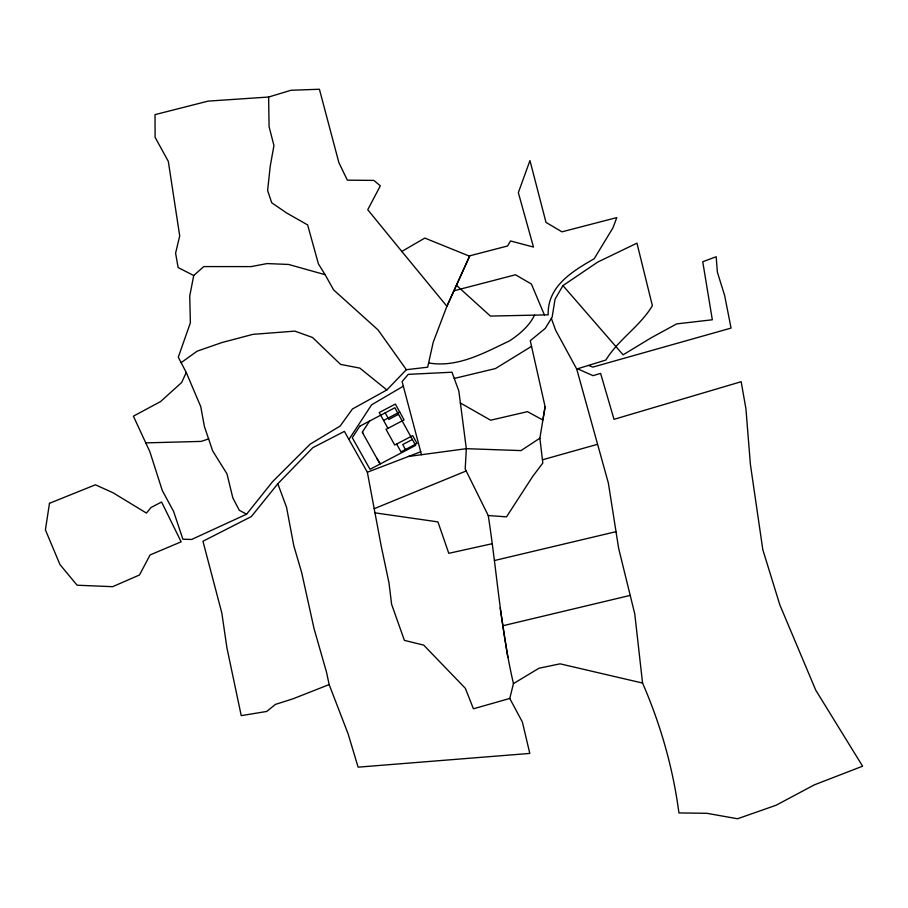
<?xml version="1.0" encoding="UTF-8"?>
<svg xmlns="http://www.w3.org/2000/svg" width="908" height="908" viewBox="0 0 908 908"><rect width="100%" height="100%" fill="white"/><g stroke="black" fill="none" stroke-linecap="round" stroke-linejoin="round"><path stroke-width="1.36" d="M551.372 318.413L555.582 330.137L576.716 369.045L605.863 360.045C618.473 339.342 640.004 326.449 652.375 305.69L636.951 243.151L597.816 262.026L562.949 285.589L555.038 299.231L552.143 317.164L545.265 328.378L530.261 340.704L545.095 406.716L539.874 438.189L542.814 463.057L532.758 476.337L506.516 516.845L488.254 515.551L465.202 468.982L466.326 448.677L458.835 391.019L451.98 372.223L408.237 374.357L402.108 381.61L421.494 454.715M545.095 406.716L542.859 420.029L527.48 411.653L490.638 420.222L460.254 402.914M193.722 275.51L189.727 296.019L190.374 322.805L178.286 357.207L186.254 372.462L200.759 406.671L204.402 426.499L212.654 450.89L226.989 473.885L232.845 497.947L239.303 510.296L246.59 514.189L272.604 481.649L310.048 444.25L340.171 426.022L352.463 408.986L386.853 389.941L406.353 369.704L427.668 367.195L433.229 342.202L446.884 306.257L469.595 256.215L424.819 238.078L401.813 251.437L367.751 209.725L380.339 185.834L373.869 180.408L347.344 180.17L338.854 162.555L319.412 89.245L290.969 90.278L268.62 97.031L208.159 101.117L155.03 114.624L155.098 137.324L168.321 161.374L179.705 235.932L175.596 253.184L178.127 267.554L193.722 275.51L203.812 266.577L251.153 266.6L267.088 263.581L288.528 264.444L325.132 274.693L333.588 289.879L378.08 329.956L406.353 369.704M509.774 698.456L473.42 708.796L465.35 688.321L423.741 645.134L404.389 640.367L391.609 604.308L389.021 583.05L381.156 545.787L367.354 472.239L344.382 431.379L312.863 447.655L277.814 483.76L286.542 507.3L293.795 545.708L301.672 572.562L314.066 628.699L326.517 672.17L329.15 684.587L348.116 733.88L358.115 767.158L529.807 753.424L522.384 722.042L509.774 698.456L513.451 683.599C500.58 628.325 496.914 571.529 488.254 515.551M456.44 285.282L469.742 255.818L507.595 245.977L510.5 240.961L533.484 247.055L518.343 192.644L529.954 160.557L546.003 222.381L561.95 231.835L616.816 217.579L612.945 227.84L594.161 258.78C572.301 271.333 547.32 286.27 548.182 314.838L490.377 316.075L456.44 285.282L446.884 306.257L401.813 251.437M186.254 372.462L181.634 382.529L160.546 401.586L133.408 416.182L149.877 451.753L162.305 490.558L173.61 511.454L182.905 539.227L191.633 539.466L246.59 514.189M534.528 315.121C529.319 326.063 519.614 334.121 509.751 340.772C484.441 352.735 457.575 368.024 428.621 362.939M348.933 439.472L371.588 404.82L403.322 386.195M369.579 421.051L362.269 432.231L380.055 464.056M277.814 483.76L251.334 516.573L202.949 541.259L221.847 613.104L226.887 647.665L241.233 715.64L266.736 711.452L275.408 704.404L292.944 698.831L329.15 684.587M181.146 362.655L197.104 351.192L222.051 342.509L252.946 334.348L294.873 331.125L312.522 337.47L340.557 364.392L359.852 368.115L386.853 389.941M539.874 438.189L521.033 450.595L466.326 448.677L408.452 456.474M531.543 346.357L495.462 368.557L454.25 378.443M513.451 683.599L538.989 668.231L560.077 663.839L642.558 683.054C660.638 724.629 673.032 768.077 678.923 812.932L706.81 813.296L737.534 818.755L776.079 805.248L814.317 784.864L862.6 766.193L815.781 690.239L779.824 604.853L762.811 549.681L750.405 464.499L745.933 408.804L741.166 381.712L614.012 419.326L600.608 373.404L593.06 375.662L577.545 368.796L576.716 369.045L608.371 483.124L618.632 548.296L634.771 613.921L642.558 683.054M383.596 420.461L399.713 411.982M362.769 433.127L362.485 431.902M398.521 414.32L388.828 419.417L385.196 412.845M376.775 458.188L380.361 463.897M412.38 439.495L402.732 444.557L405.989 450.447M374.198 508.707L466.19 470.968M367.354 472.239L420.71 451.775M208.681 438.87L201.224 441.39L145.984 442.877M542.882 459.675L597.328 444.364M453.921 290.798L515.506 274.772L531.418 284.056L544.391 314.917M494.474 560.52L616.157 531.645M502.919 625.748L630.038 595.444M492.215 543.71L448.779 553.324L437.928 521.896L374.97 512.85M588.656 365.436L592.833 367.104L731.053 328.094L724.663 295.611L717.365 272.128L716.174 256.748L702.747 261.742L712.326 319.775L676.687 323.895L651.331 337.708L623.081 354.835L562.949 285.589M325.132 274.693L318.424 263.922L307.63 224.923L286.531 212.915L271.73 202.779L267.61 190.498L270.243 166.096L273.944 145.564L269.074 126.598L268.62 97.031M387.954 428.349L379.215 412.561L395.355 404.06L404.06 419.882L386.036 429.359L394.742 445.045L412.709 435.613L417.022 443.445L400.984 451.855L396.66 444.046M500.149 607.872L507.833 657.449M49.486 503.304L45.4 529.875L59.985 564.606L77.101 585.217L112.637 586.682L139.469 574.991L150.104 554.936L181.146 541.815L161.59 502.022L150.989 507.515L146.438 513.088L113.08 492.794L95.397 484.793L49.486 503.304M359.784 426.215L352.281 437.69L370.033 469.311L415.626 445.385L394.889 407.737L359.784 426.215"/></g></svg>
